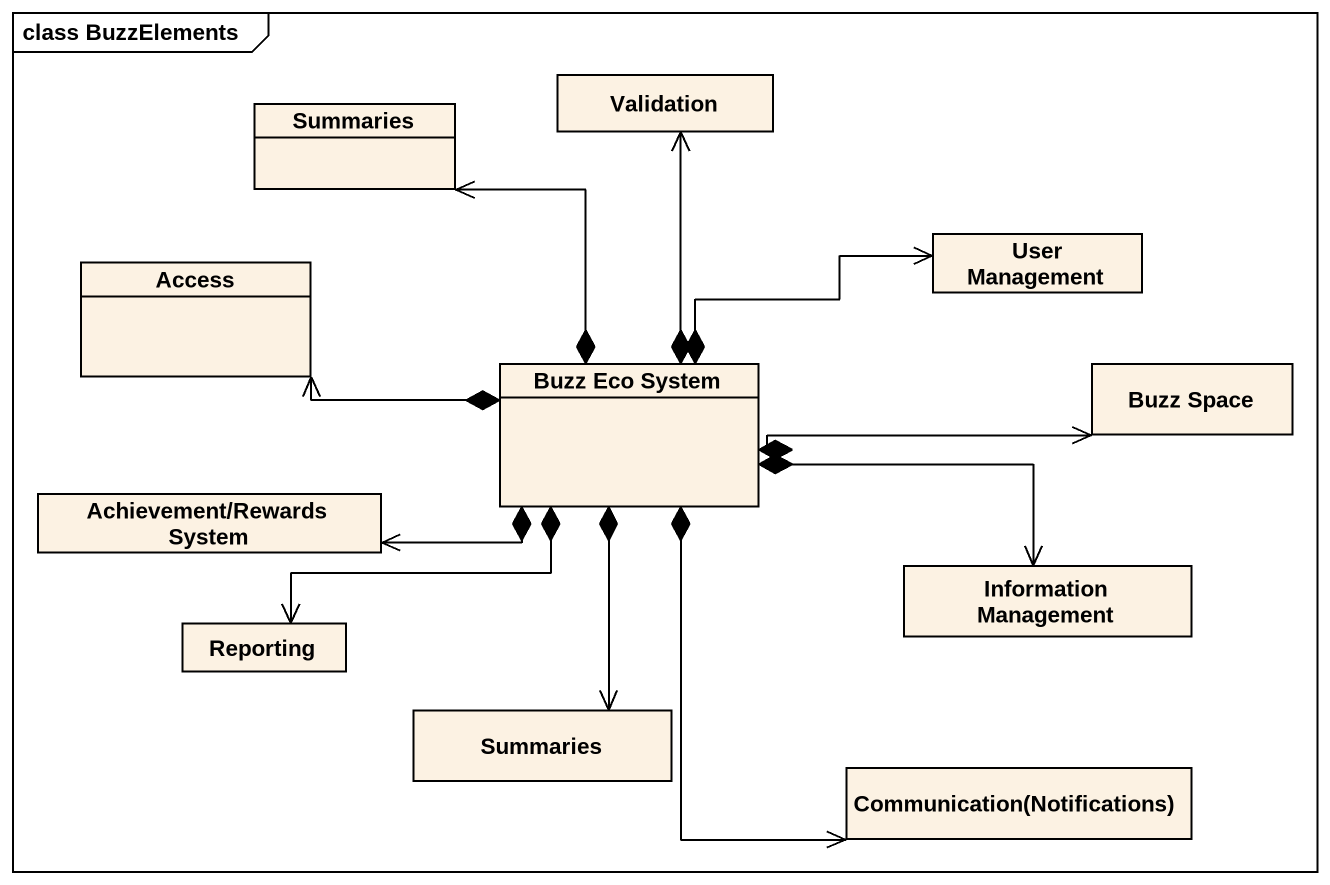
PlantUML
@startuml
mainframe class BuzzElements
hide circle
hide empty members
class Summaries
class Validation
class Access
class "User Management" as User_Management
class "Buzz Eco System" as Buzz_Eco_System
class "Buzz Space" as Buzz_Space
class "Achievement/Rewards System" as Achievement_Rewards_System
class "Information Management" as Information_Management
class Reporting
class "Summaries" as Summaries_2
class "Communication(Notifications)" as Communication_Notifications
Buzz_Eco_System *-up-> Summaries
Buzz_Eco_System *-up-> Validation
Buzz_Eco_System *-left-> Access
Buzz_Eco_System *-right-> User_Management
Buzz_Eco_System *-right-> Buzz_Space
Buzz_Eco_System *-left-> Achievement_Rewards_System
Buzz_Eco_System *-right-> Information_Management
Buzz_Eco_System *-left-> Reporting
Buzz_Eco_System *--> Summaries_2
Buzz_Eco_System *--> Communication_Notifications
@enduml
